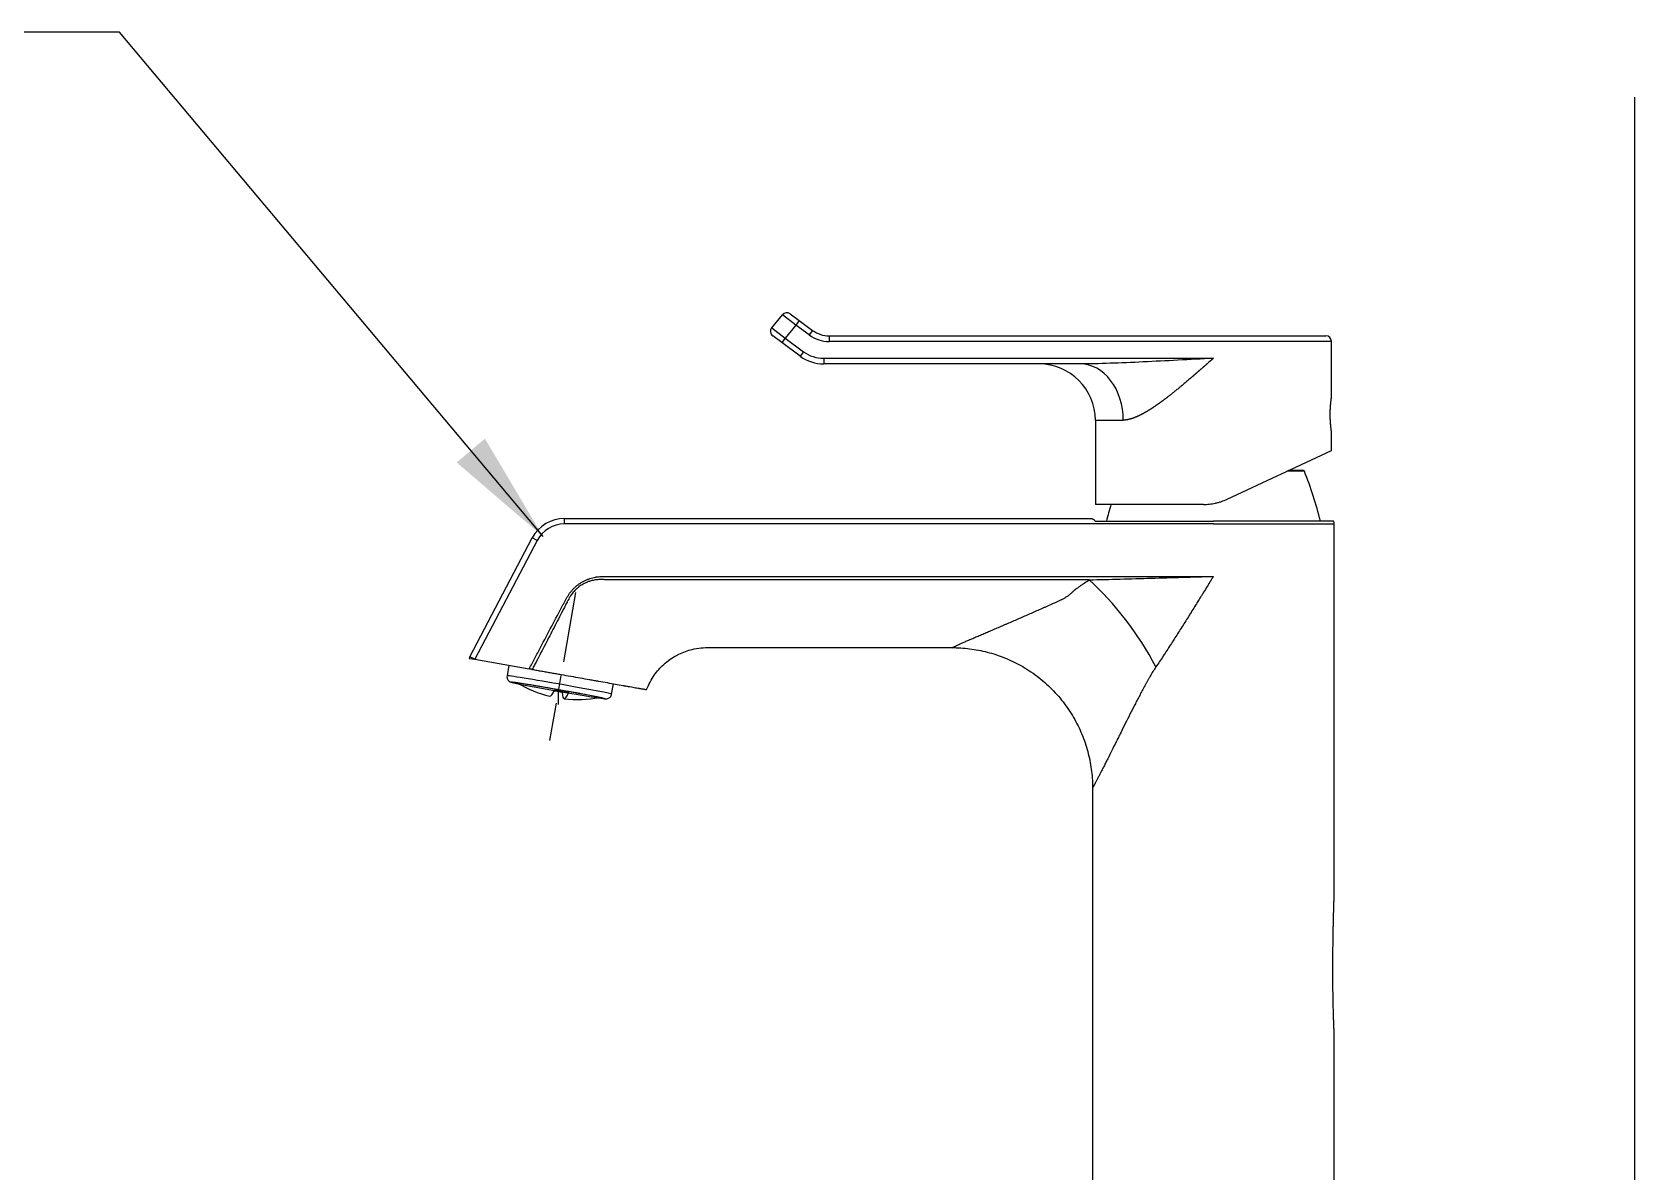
# Model space of a CAD drawing. Extents: x 1408 to 6784, y -530 to 1956.
# Drawn here: x 5035.1 to 5320.3, y 520.2 to 723 of the extents above; entities that cross this region are included whole.
import ezdxf

# ---------------------------------------------------------------- set-up
doc = ezdxf.new("R2010")
doc.units = 0
doc.header["$LTSCALE"] = 10
doc.header["$MEASUREMENT"] = 0
doc.linetypes.add('CENTER', pattern=[2, 1.25, -0.25, 0.25, -0.25])
doc.layers.get('0').update_dxf_attribs({"linetype": 'CONTINUOUS'})
doc.layers.add('1', color=7, linetype='CONTINUOUS')
doc.styles.get("Standard").update_dxf_attribs({"font": 'SYMBOL'})
doc.dimstyles.get("Standard").update_dxf_attribs({"dimtxt": 1, "dimasz": 0.18, "dimexe": 0.18, "dimexo": 0.0625, "dimgap": 0.5, "dimtad": 1, "dimzin": 0, "dimdsep": 46, "dimtxsty": 'Standard', "dimcen": 0.09, "dimadec": 0, "dimazin": 0, "dimtfac": 1, "dimtofl": 0, "dimtmove": 2, "dimatfit": 3, "dimfxl": 0, "dimtolj": 1, "dimtzin": 0, "dimarcsym": 0})

msp = doc.modelspace()

# ---------------------------------------------------------------- linework, layer by layer
at = {"lineweight": -3, "ltscale": 0.5}
msp.add_line((5128.67074, 605.62637), (5128.67074, 603.36993), dxfattribs=at)
at = {"layer": '1', "color": 5}
msp.add_line((5320.25671, -254.00694), (5320.25671, 711.44132), dxfattribs=at)
at = {"layer": '1', "color": 7, "linetype": 'Continuous', "lineweight": -3}
for p, q in [((5166.66995, 670.40491), (5168.60202, 672.70745)), ((5166.66995, 670.40491), (5169.04775, 668.57149)), ((5170.97981, 670.87403), (5168.60202, 672.70745)), ((5170.97981, 670.87403), (5169.04775, 668.57149)), ((5169.96224, 672.869), (5171.57399, 671.67837)), ((5171.57399, 671.67837), (5170.97981, 670.87403)), ((5173.33817, 669.13186), (5170.97981, 670.87403)), ((5171.57399, 671.67837), (5173.93235, 669.9362)), ((5168.45357, 667.76716), (5166.84182, 668.95779)), ((5169.04775, 668.57149), (5168.45357, 667.76716)), ((5171.75608, 665.32753), (5168.45357, 667.76716)), ((5169.04775, 668.57149), (5172.35025, 666.13186)), ((5173.93235, 669.9362), (5173.33817, 669.13186)), ((5176.90324, 668.95787), (5245.25671, 668.95787)), ((5176.90324, 668.95787), (5176.90324, 667.95787)), ((5245.25671, 667.95787), (5176.90324, 667.95787)), ((5245.25671, 668.95787), (5265.25671, 668.95787)), ((5266.25671, 667.95787), (5245.25671, 667.95787)), ((5266.25671, 657.95787), (5266.25671, 667.95787)), ((5172.35025, 666.13186), (5171.75608, 665.32753)), ((5175.91532, 664.95787), (5175.91532, 663.95787)), ((5175.91532, 664.95787), (5245.25671, 664.95787)), ((5221.57127, 663.95787), (5175.91532, 663.95787)), ((5224.25671, 653.95787), (5224.25671, 638.95787)), ((5224.25671, 653.95787), (5229.21173, 653.95787)), ((5266.25671, 648.55033), (5266.25671, 651.9959)), ((5247.69485, 639.89479), (5266.25671, 648.55033)), ((5261.45686, 644.85139), (5258.32354, 644.85139)), ((5261.27087, 644.97787), (5258.59553, 644.97787)), ((5243.46866, 638.95787), (5224.25671, 638.95787)), ((5129.8164, 636.47787), (5223.35351, 636.47787)), ((5129.8164, 635.47787), (5129.8164, 636.47787)), ((5224.19744, 635.97787), (5245.25671, 635.97787)), ((5266.62273, 635.97787), (5245.25671, 635.97787)), ((5245.25671, 635.47787), (5129.8164, 635.47787)), ((5245.25671, 635.47787), (5266.75671, 635.47787)), ((5266.75671, 569.6615), (5266.75671, 635.47787)), ((5112.96363, 611.85762), (5124.06112, 632.99893)), ((5124.94655, 632.53415), (5113.84906, 611.39284)), ((5124.94655, 632.53415), (5124.06112, 632.99893)), ((5112.86425, 611.56649), (5113.84906, 611.39284)), ((5113.84906, 611.39284), (5112.96363, 611.85762)), ((5113.84906, 611.39284), (5123.53122, 609.68561)), ((5119.90151, 610.32563), (5119.5754, 608.46909)), ((5138.1904, 605.19926), (5138.51439, 607.0437)), ((5137.03223, 604.38676), (5137.03249, 604.38745)), ((5137.03249, 604.38745), (5137.0325, 604.38808)), ((5223.75671, 588.49143), (5223.75671, 510.99306)), ((5266.75671, 510.99306), (5266.75671, 544.55426))]:
    msp.add_line(p, q, dxfattribs=at)
at = {"layer": '1', "color": 1, "linetype": 'CENTER', "lineweight": -3}
msp.add_line((5131.77142, 623.27837), (5127.14994, 596.96852), dxfattribs=at)
at = {"layer": '1', "color": 7, "linetype": 'Continuous', "lineweight": -3}
for centre, radius, start, end in [((5169.36806, 672.06467), 1, 53.5459625, 140), ((5167.436, 669.76213), 1, 140, 233.5459625), ((5176.90324, 673.95787), 6, 233.5459625, 270), ((5176.90324, 673.95787), 5, 233.5459625, 270), ((5265.25671, 667.95787), 1, 0, 90), ((5175.91532, 670.95787), 7, 233.5459625, 270), ((5175.91532, 670.95787), 6, 233.5459625, 270), ((5214.25671, 653.95787), 10, 0, 90), ((5261.27087, 644.77787), 0.2, 21.5683823, 90), ((5196.3583, 619.11859), 70, 13.9365252, 21.5683823), ((5294.15512, 619.11859), 70, 163.5356603, 166.0634748), ((5129.8164, 629.97787), 6.5, 90, 152.3041338), ((5265.75671, 635.47787), 1, 0, 30), ((5129.8164, 629.97787), 5.5, 90, 152.3041338), ((5113.84906, 611.39284), 1, 152.3041338, 170), ((5132.08316, 625.05312), 20.8, 239.2862255, 256.3659652), ((5132.08316, 625.05312), 20.8, 263.5591888, 280.7883354)]:
    msp.add_arc(centre, radius, start, end, dxfattribs=at)
for centre, major_axis, ratio, start_param, end_param in [((5221.57127, 653.95787), (0, -10), 0.764046405, 1.570796327, 3.141592654), ((5223.15808, 610.04861), (-14.12663, 20.62616), 0.407045941, 4.440510761, 5.248778486), ((5128.8829, 606.83417), (9.3075, -1.63492), 0.015134436, 1.484849042, 3.141546074), ((5128.70991, 605.84937), (8.32258, -1.46191), 0.015134436, 0.004812574, 6.277484064), ((5128.70991, 605.84937), (8.32258, -1.46191), 0.015134436, 1.484849038, 3.147805684), ((5128.70991, 605.84937), (8.32258, -1.46191), 0.015134436, 3.147812917, 3.348599041), ((5128.70991, 605.84937), (7.87936, -1.38406), 0.015134436, 1.484849074, 3.622899358), ((5128.70991, 605.84937), (8.32258, -1.46191), 0.015134436, 3.348599041, 3.725197323), ((5130.80779, 625.27886), (-3.61817, -20.4416), 0.085831651, 6.277794777, 6.633381408), ((5126.41742, 585.31196), (-3.76905, -21.29401), 0.085831651, 3.449298017, 3.477886178), ((5133.35854, 624.82737), (-3.61817, -20.4416), 0.085831651, 5.963371363, 6.633381408), ((5128.70991, 605.84937), (7.87936, -1.38406), 0.015134436, 0, 1.484849076), ((5128.70991, 605.84937), (8.32258, -1.46191), 0.015134436, 0, 1.484849076), ((5128.8829, 606.83417), (9.3075, -1.63492), 0.015134436, 0.000053672, 1.484849042), ((5128.70991, 605.84937), (8.32258, -1.46191), 0.015134436, 5.699590158, 6.283185307), ((5128.70991, 605.84937), (7.87936, -1.38406), 0.015134436, 5.801888317, 6.283185307)]:
    msp.add_ellipse(centre, major_axis=major_axis, ratio=ratio, start_param=start_param, end_param=end_param, dxfattribs=at)
for points, knots in [([(5245.25671, 664.95787), (5240.99277, 664.72696), (5236.85991, 664.50157), (5230.73643, 664.2139), (5228.763, 664.12925), (5224.97683, 664.0012), (5223.1589, 663.95787), (5221.57127, 663.95787)], [0, 0, 0, 0, 0.5, 0.5, 0.75, 0.75, 1, 1, 1, 1]), ([(5244.11878, 663.95889), (5244.09396, 663.93714), (5244.04458, 663.89385), (5243.97087, 663.82926), (5243.89791, 663.76532), (5243.82568, 663.70204), (5243.75419, 663.63942), (5243.68344, 663.57746), (5243.61343, 663.51615), (5243.54416, 663.45551), (5243.47563, 663.39552), (5243.40783, 663.33618), (5243.34078, 663.27751), (5243.27447, 663.21949), (5243.2089, 663.16213), (5243.14407, 663.10543), (5243.07998, 663.04939), (5243.01663, 662.994), (5242.95402, 662.93927), (5242.89215, 662.8852), (5242.83102, 662.83178), (5242.77063, 662.77903), (5242.71098, 662.72693), (5242.65207, 662.67549), (5242.59389, 662.6247), (5242.53646, 662.57458), (5242.47976, 662.52511), (5242.4238, 662.4763), (5242.36858, 662.42815), (5242.31409, 662.38065), (5242.26034, 662.33381), (5242.20733, 662.28763), (5242.15505, 662.24211), (5242.10351, 662.19725), (5242.0527, 662.15304), (5242.00263, 662.10949), (5241.95329, 662.0666), (5241.90468, 662.02436), (5241.85681, 661.98279), (5241.80967, 661.94187), (5241.76326, 661.90161), (5241.71758, 661.862), (5241.67263, 661.82305), (5241.62841, 661.78477), (5241.58492, 661.74713), (5241.54216, 661.71016), (5241.50012, 661.67385), (5241.45882, 661.63819), (5241.41824, 661.60319), (5241.37839, 661.56884), (5241.33926, 661.53516), (5241.30085, 661.50213), (5241.26318, 661.46976), (5241.22622, 661.43805), (5241.10726, 661.3361), (5240.90728, 661.16526), (5240.62727, 660.92728), (5240.35105, 660.69379), (5240.07867, 660.46479), (5239.81012, 660.24027), (5239.54544, 660.02023), (5239.28463, 659.80467), (5239.02771, 659.5936), (5238.77468, 659.38702), (5238.52555, 659.18491), (5238.28032, 658.98729), (5238.039, 658.79416), (5237.80157, 658.60551), (5237.56805, 658.42134), (5237.33842, 658.24166), (5237.14984, 658.09528), (5237.00117, 657.98068), (5236.89131, 657.89644), (5236.78205, 657.81308), (5236.67339, 657.73062), (5236.56533, 657.64905), (5236.45787, 657.56837), (5236.351, 657.48858), (5236.24474, 657.40969), (5236.13908, 657.33168), (5236.03403, 657.25457), (5235.92958, 657.17834), (5235.82573, 657.10301), (5235.72249, 657.02858), (5235.61985, 656.95503), (5235.51782, 656.88237), (5235.4164, 656.81061), (5235.31558, 656.73973), (5235.21537, 656.66975), (5235.11577, 656.60066), (5235.01677, 656.53246), (5234.91838, 656.46515), (5234.8206, 656.39874), (5234.72342, 656.33321), (5234.62685, 656.26858), (5234.53089, 656.20484), (5234.43554, 656.14199), (5234.34079, 656.08003), (5234.24665, 656.01896), (5234.15312, 655.95878), (5234.06019, 655.8995), (5233.96786, 655.84111), (5233.87614, 655.78361), (5233.78503, 655.72699), (5233.69452, 655.67128), (5233.60461, 655.61645), (5233.5153, 655.56251), (5233.4266, 655.50947), (5233.33849, 655.45731), (5233.25099, 655.40605), (5233.16409, 655.35568), (5233.07778, 655.3062), (5232.99207, 655.25762), (5232.90696, 655.20992), (5232.82244, 655.16312), (5232.73852, 655.1172), (5232.65519, 655.07218), (5232.57246, 655.02805), (5232.49031, 654.98481), (5232.40876, 654.94247), (5232.32779, 654.90101), (5232.24742, 654.86045), (5232.16762, 654.82077), (5232.08842, 654.78199), (5232.00979, 654.7441), (5231.93175, 654.7071), (5231.85429, 654.671), (5231.77741, 654.63578), (5231.7011, 654.60146), (5231.62537, 654.56802), (5231.55022, 654.53548), (5231.47564, 654.50383), (5231.40163, 654.47307), (5231.32819, 654.44321), (5231.25532, 654.41423), (5231.18301, 654.38615), (5231.11127, 654.35895), (5231.04009, 654.33265), (5230.96947, 654.30724), (5230.89941, 654.28273), (5230.82991, 654.2591), (5230.76097, 654.23636), (5230.69257, 654.21452), (5230.62473, 654.19357), (5230.55744, 654.17351), (5230.49069, 654.15434), (5230.42449, 654.13606), (5230.35884, 654.11867), (5230.29372, 654.10218), (5230.22915, 654.08658), (5230.16511, 654.07186), (5230.10161, 654.05804), (5230.03864, 654.04511), (5229.9762, 654.03308), (5229.91429, 654.02193), (5229.8529, 654.01168), (5229.79204, 654.00231), (5229.7317, 653.99384), (5229.67188, 653.98626), (5229.61258, 653.97957), (5229.5538, 653.97378), (5229.49552, 653.96887), (5229.43776, 653.96486), (5229.3805, 653.96173), (5229.32376, 653.95952), (5229.2675, 653.95813), (5229.2303, 653.95795), (5229.21173, 653.95787)], [0, 0, 0, 0, 0.004903751, 0.009759113, 0.014566085, 0.019324667, 0.02403486, 0.028696664, 0.033310079, 0.037875105, 0.042391742, 0.046859992, 0.051279853, 0.055651326, 0.059974412, 0.06424911, 0.068475421, 0.072653345, 0.076782883, 0.080864034, 0.084896799, 0.088881178, 0.092817172, 0.096704781, 0.100544004, 0.104334844, 0.108077299, 0.111771371, 0.115417059, 0.119014364, 0.122563287, 0.126063828, 0.129515987, 0.132919765, 0.136275162, 0.139582179, 0.142840817, 0.146051076, 0.149212956, 0.152326458, 0.155391583, 0.158408332, 0.161376705, 0.164296703, 0.167168326, 0.169991577, 0.172766454, 0.17549296, 0.178171096, 0.180800862, 0.183382259, 0.185915289, 0.188399952, 0.190836251, 0.193224186, 0.211919488, 0.230357776, 0.248539355, 0.266464545, 0.284133681, 0.30154711, 0.318705198, 0.335608325, 0.352256888, 0.368651305, 0.384792012, 0.400679467, 0.416314148, 0.431696559, 0.446827229, 0.461706712, 0.468987833, 0.476229112, 0.483430641, 0.490592515, 0.49771483, 0.504797684, 0.511841175, 0.518845405, 0.525810477, 0.532736494, 0.539623564, 0.546471793, 0.553281293, 0.560052174, 0.56678455, 0.573478537, 0.580134253, 0.586751817, 0.59333135, 0.599872978, 0.606376825, 0.61284302, 0.619271694, 0.625662979, 0.632017011, 0.638333926, 0.644613865, 0.650856971, 0.657063388, 0.663233264, 0.669366749, 0.675463996, 0.68152516, 0.687550401, 0.693539879, 0.699493758, 0.705412207, 0.711295394, 0.717143493, 0.722956681, 0.728735137, 0.734479043, 0.740188587, 0.745863958, 0.751505348, 0.757112954, 0.762686977, 0.768227619, 0.773735089, 0.779209598, 0.784651359, 0.790060594, 0.795437523, 0.800782375, 0.806095381, 0.811376775, 0.816626797, 0.821845691, 0.827033705, 0.832191091, 0.837318108, 0.842415016, 0.847482082, 0.852519578, 0.857527778, 0.862506965, 0.867457424, 0.872379445, 0.877273325, 0.882139364, 0.886977869, 0.891789151, 0.896573527, 0.901331319, 0.906062855, 0.910768467, 0.915448494, 0.920103281, 0.924733177, 0.929338537, 0.933919724, 0.938477103, 0.943011047, 0.947521936, 0.952010152, 0.956476087, 0.960920137, 0.965342703, 0.969744194, 0.974125022, 0.978485609, 0.982826378, 0.987147762, 0.991450197, 0.995734127, 1, 1, 1, 1]), ([(5266.25671, 651.95787), (5266.2567, 651.9579), (5266.25534, 651.96743), (5266.2513, 651.99594), (5266.24725, 652.02476), (5266.24574, 652.03563), (5266.24241, 652.05962), (5266.2406, 652.07275), (5266.23475, 652.11549), (5266.22584, 652.18141), (5266.215, 652.26493), (5266.20624, 652.33428), (5266.20321, 652.35851), (5266.19854, 652.39657), (5266.19695, 652.40956), (5266.19375, 652.43599), (5266.18567, 652.50322), (5266.1705, 652.63451), (5266.14952, 652.83097), (5266.13543, 652.97628), (5266.12671, 653.07173), (5266.12498, 653.09105), (5266.12153, 653.12993), (5266.11641, 653.18871), (5266.11142, 653.24884), (5266.10166, 653.37086), (5266.08921, 653.5383), (5266.07824, 653.71513), (5266.0707, 653.85136), (5266.0683, 653.89738), (5266.06376, 653.99064), (5266.06163, 654.03755), (5266.0557, 654.17883), (5266.049, 654.36892), (5266.04485, 654.56238), (5266.04275, 654.70875), (5266.04196, 654.78226), (5266.04155, 654.85625), (5266.04137, 654.90568), (5266.04132, 654.93048), (5266.04131, 655.05443), (5266.042, 655.15277), (5266.04475, 655.34788), (5266.04884, 655.5414), (5266.05551, 655.73179), (5266.06043, 655.84977), (5266.06146, 655.87332), (5266.06358, 655.92031), (5266.06468, 655.94378), (5266.06806, 656.01363), (5266.07045, 656.05961), (5266.07795, 656.19578), (5266.08888, 656.37268), (5266.10132, 656.54044), (5266.11109, 656.66279), (5266.11442, 656.703), (5266.1212, 656.78225), (5266.12465, 656.82137), (5266.13508, 656.93577), (5266.14914, 657.08106), (5266.17013, 657.27787), (5266.18365, 657.39501), (5266.19182, 657.46369), (5266.19345, 657.47722), (5266.19665, 657.50373), (5266.2014, 657.54265), (5266.20593, 657.57903), (5266.2147, 657.64848), (5266.22557, 657.73223), (5266.23452, 657.79851), (5266.2404, 657.84154), (5266.24222, 657.85477), (5266.24474, 657.87291), (5266.24554, 657.87867), (5266.24706, 657.88959), (5266.25066, 657.91534), (5266.2553, 657.94804), (5266.25671, 657.95788), (5266.25671, 657.95787)], [0, 0, 0, 0, 0.031031061, 0.062288124, 0.062288124, 0.077916655, 0.077916655, 0.093545186, 0.093545186, 0.124802249, 0.156059311, 0.156059311, 0.171687843, 0.171687843, 0.179502108, 0.179502108, 0.187316374, 0.218573436, 0.249830499, 0.281087561, 0.281087561, 0.288901827, 0.288901827, 0.296716093, 0.312344624, 0.312344624, 0.343601687, 0.374858749, 0.374858749, 0.39048728, 0.39048728, 0.406115812, 0.406115812, 0.437372874, 0.468629937, 0.468629937, 0.484258468, 0.492072734, 0.492072734, 0.499886999, 0.499886999, 0.531144062, 0.531144062, 0.562401124, 0.593658187, 0.593658187, 0.601472453, 0.601472453, 0.609286718, 0.609286718, 0.624915249, 0.624915249, 0.656172312, 0.687429375, 0.687429375, 0.703057906, 0.703057906, 0.718686437, 0.718686437, 0.7499435, 0.781200562, 0.812457625, 0.812457625, 0.82027189, 0.82027189, 0.828086156, 0.843714687, 0.843714687, 0.87497175, 0.906228812, 0.906228812, 0.921857344, 0.921857344, 0.929671609, 0.929671609, 0.937485875, 0.968742937, 1, 1, 1, 1]), ([(5243.46866, 638.95787), (5243.83428, 638.95787), (5244.19691, 638.97786), (5244.91634, 639.0566), (5245.27315, 639.11535), (5245.80398, 639.23269), (5245.98019, 639.27668), (5246.24338, 639.3501), (5246.33093, 639.37581), (5246.50564, 639.42974), (5246.59283, 639.45797), (5247.02577, 639.60475), (5247.36421, 639.74061), (5247.69485, 639.89479)], [0, 0, 0, 0, 0.25, 0.25, 0.5, 0.5, 0.625, 0.625, 0.6875, 0.6875, 0.75, 0.75, 1, 1, 1, 1]), ([(5223.35351, 636.47787), (5223.37275, 636.47787), (5223.39209, 636.47723), (5223.43077, 636.47469), (5223.45005, 636.47279), (5223.50771, 636.46524), (5223.54592, 636.45775), (5223.62186, 636.43783), (5223.65959, 636.42542), (5223.73453, 636.39544), (5223.77174, 636.37787), (5223.8271, 636.34726), (5223.84536, 636.3364), (5223.88139, 636.31341), (5223.89916, 636.30127), (5223.95175, 636.26282), (5223.98582, 636.23451), (5224.03522, 636.18751), (5224.0514, 636.17109), (5224.08313, 636.13658), (5224.09867, 636.11848), (5224.14368, 636.06217), (5224.17174, 636.02174), (5224.19744, 635.97787)], [0, 0, 0, 0, 0.0625, 0.0625, 0.125, 0.125, 0.25, 0.25, 0.375, 0.375, 0.5, 0.5, 0.5625, 0.5625, 0.625, 0.625, 0.75, 0.75, 0.8125, 0.8125, 0.875, 0.875, 1, 1, 1, 1]), ([(5123.53122, 609.68561), (5123.6972, 610.00206), (5123.86315, 610.31852), (5124.19526, 610.95132), (5124.69372, 611.90039), (5125.19297, 612.84904), (5126.19227, 614.7459), (5126.85958, 616.0099), (5128.19458, 618.53768), (5128.86218, 619.80152), (5129.61614, 621.2218), (5129.74182, 621.45851), (5129.86709, 621.69543), (5129.95047, 621.85345), (5129.99203, 621.93252), (5130.11708, 622.16956), (5130.20119, 622.32722), (5130.33303, 622.5593), (5130.37792, 622.63594), (5130.47035, 622.78722), (5130.51793, 622.86182), (5130.66491, 623.08241), (5130.87198, 623.36813), (5131.21478, 623.77228), (5131.46457, 624.0256), (5131.62742, 624.17883), (5131.66033, 624.20921), (5131.72682, 624.26948), (5131.76034, 624.29929), (5131.86148, 624.38758), (5131.92979, 624.445), (5132.13732, 624.61306), (5132.27913, 624.71949), (5132.56944, 624.92143), (5132.86646, 625.11246), (5133.17678, 625.28185), (5133.4938, 625.44034), (5133.65566, 625.51412), (5133.86231, 625.59934), (5133.90385, 625.61603), (5133.98738, 625.6487), (5134.0293, 625.66465), (5134.15491, 625.71116), (5134.23868, 625.74043), (5134.49013, 625.82325), (5134.65791, 625.87179), (5134.99375, 625.95612), (5135.16182, 625.99191), (5135.41412, 626.03628), (5135.49825, 626.04952), (5135.6666, 626.07291), (5135.7508, 626.08304), (5136.17198, 626.1268), (5136.50941, 626.13983), (5137.0159, 626.14438), (5137.18479, 626.14344), (5137.43813, 626.14098), (5137.52259, 626.14), (5137.69149, 626.13816), (5137.77594, 626.13735), (5138.19816, 626.13436), (5138.53588, 626.13482), (5139.2113, 626.13621), (5139.549, 626.13732), (5141.23754, 626.1411), (5142.58848, 626.1398), (5145.2903, 626.13889), (5146.6412, 626.13912), (5158.79927, 626.14102), (5169.60645, 626.1427), (5202.02799, 626.14782), (5223.64235, 626.15133), (5245.25671, 626.15492)], [0, 0, 0, 0, 0.0078125, 0.0078125, 0.015625, 0.03125, 0.03125, 0.0625, 0.0625, 0.09375, 0.09375, 0.09765625, 0.099609375, 0.099609375, 0.1015625, 0.1015625, 0.10546875, 0.10546875, 0.107421875, 0.107421875, 0.109375, 0.109375, 0.11328125, 0.1171875, 0.12109375, 0.12109375, 0.122070313, 0.122070313, 0.123046875, 0.123046875, 0.125, 0.125, 0.12890625, 0.12890625, 0.1328125, 0.13671875, 0.13671875, 0.140625, 0.140625, 0.141601563, 0.141601563, 0.142578125, 0.142578125, 0.14453125, 0.14453125, 0.1484375, 0.1484375, 0.15234375, 0.15234375, 0.154296875, 0.154296875, 0.15625, 0.15625, 0.1640625, 0.1640625, 0.16796875, 0.16796875, 0.169921875, 0.169921875, 0.171875, 0.171875, 0.1796875, 0.1796875, 0.1875, 0.1875, 0.21875, 0.21875, 0.25, 0.25, 0.5, 0.5, 1, 1, 1, 1]), ([(5223.15555, 625.53194), (5205.13299, 625.53711), (5187.11042, 625.54233), (5164.58221, 625.54888), (5157.82375, 625.55085), (5151.06529, 625.55284), (5147.68606, 625.55385), (5146.55965, 625.55411), (5144.87003, 625.5548), (5144.30683, 625.55508), (5143.18041, 625.5559), (5142.05401, 625.55718), (5140.78679, 625.55792), (5140.08279, 625.55748), (5139.80118, 625.55723), (5139.66038, 625.55706), (5139.37878, 625.55648), (5139.23798, 625.5561), (5138.95638, 625.55526), (5138.81557, 625.55485), (5138.39317, 625.5534), (5138.11156, 625.55191), (5137.79476, 625.55136), (5137.75956, 625.55129), (5137.68916, 625.55128), (5137.58356, 625.55165), (5137.47796, 625.55304), (5137.26676, 625.55675), (5137.12596, 625.56045), (5136.84436, 625.56781), (5136.70357, 625.57151), (5136.49237, 625.57473), (5136.42197, 625.57542), (5136.28118, 625.57574), (5136.21075, 625.57536), (5135.99967, 625.57215), (5135.85943, 625.56724), (5135.65007, 625.55382), (5135.58049, 625.54817), (5135.44175, 625.53418), (5135.37259, 625.52592), (5135.16573, 625.49738), (5135.02865, 625.47338), (5134.75607, 625.41575), (5134.62058, 625.38212), (5134.41853, 625.32457), (5134.3178, 625.29401), (5134.21751, 625.26078), (5134.15075, 625.23803), (5134.11739, 625.22635), (5133.95148, 625.16668), (5133.8212, 625.11479), (5133.43732, 624.9473), (5133.19069, 624.8199), (5132.7152, 624.53495), (5132.48636, 624.37738), (5132.21176, 624.16102), (5132.13024, 624.09464), (5132.05004, 624.02604), (5131.99687, 623.97979), (5131.97041, 623.9564), (5131.83924, 623.83851), (5131.73805, 623.74139), (5131.44544, 623.44175), (5131.26493, 623.23101), (5131.01634, 622.89818), (5130.9372, 622.78444), (5130.82424, 622.60948), (5130.78757, 622.55042), (5130.71613, 622.43087), (5130.68133, 622.3704), (5130.57896, 622.18746), (5130.51345, 622.06345), (5130.41662, 621.87633), (5130.38461, 621.81382), (5130.32067, 621.68876), (5130.28871, 621.62623), (5130.12858, 621.31372), (5129.9998, 621.06406), (5129.74228, 620.56473), (5129.6136, 620.31502), (5129.2277, 619.56582), (5128.71355, 618.5667), (5128.19906, 617.56775), (5127.68386, 616.56916), (5127.42591, 616.07005), (5126.65089, 614.57331), (5126.13261, 613.5763), (5125.3525, 612.08217), (5125.09203, 611.58436), (5124.70067, 610.83798), (5124.57011, 610.58924), (5124.30877, 610.09188), (5124.17799, 609.84326), (5124.04724, 609.59462)], [0, 0, 0, 0, 0.5, 0.5, 0.625, 0.6875, 0.6875, 0.71875, 0.71875, 0.734375, 0.734375, 0.75, 0.765625, 0.76953125, 0.76953125, 0.7734375, 0.7734375, 0.77734375, 0.77734375, 0.78125, 0.78125, 0.7890625, 0.7890625, 0.790039063, 0.790039063, 0.791015625, 0.79296875, 0.79296875, 0.796875, 0.796875, 0.80078125, 0.80078125, 0.802734375, 0.802734375, 0.8046875, 0.8046875, 0.80859375, 0.80859375, 0.810546875, 0.810546875, 0.8125, 0.8125, 0.81640625, 0.81640625, 0.8203125, 0.8203125, 0.822265625, 0.823242188, 0.823242188, 0.82421875, 0.82421875, 0.828125, 0.828125, 0.8359375, 0.8359375, 0.84375, 0.84375, 0.845703125, 0.846679688, 0.846679688, 0.84765625, 0.84765625, 0.8515625, 0.8515625, 0.859375, 0.859375, 0.86328125, 0.86328125, 0.865234375, 0.865234375, 0.8671875, 0.8671875, 0.87109375, 0.87109375, 0.873046875, 0.873046875, 0.875, 0.875, 0.8828125, 0.8828125, 0.890625, 0.890625, 0.90625, 0.921875, 0.921875, 0.9375, 0.9375, 0.96875, 0.96875, 0.984375, 0.984375, 0.9921875, 0.9921875, 1, 1, 1, 1]), ([(5198.75709, 613.47775), (5198.75709, 613.47775), (5198.75711, 613.47776), (5198.75811, 613.47824), (5198.77487, 613.48632), (5198.82391, 613.50983), (5198.84425, 613.51956), (5198.87476, 613.53413), (5198.88111, 613.53716), (5198.89431, 613.54345), (5198.91483, 613.55324), (5198.93755, 613.56404), (5199.0181, 613.6023), (5199.09802, 613.64008), (5199.28883, 613.72938), (5199.39954, 613.78091), (5199.65155, 613.89724), (5199.79286, 613.96202), (5199.98904, 614.05103), (5200.02926, 614.06924), (5200.11165, 614.10644), (5200.15388, 614.12547), (5200.28299, 614.18347), (5200.37243, 614.22346), (5200.55787, 614.30591), (5200.65395, 614.34837), (5200.85201, 614.4357), (5200.95403, 614.48057), (5201.26869, 614.61859), (5201.48993, 614.71515), (5201.77968, 614.84097), (5201.83834, 614.86641), (5201.9567, 614.91768), (5202.1357, 614.99513), (5202.44111, 615.12682), (5202.69248, 615.23473), (5202.94715, 615.34383), (5203.07616, 615.39897), (5203.46753, 615.56615), (5203.73427, 615.67995), (5204.27784, 615.91177), (5204.55468, 616.02979), (5205.11717, 616.26964), (5205.40284, 616.39148), (5205.98198, 616.63865), (5206.27551, 616.76397), (5206.86932, 617.01795), (5207.16952, 617.14667), (5207.62421, 617.3422), (5207.7765, 617.40778), (5208.00599, 617.50674), (5208.08268, 617.53983), (5208.23625, 617.60616), (5208.31315, 617.63939), (5209.00615, 617.93909), (5209.6288, 618.20993), (5210.5709, 618.62189), (5210.88629, 618.76016), (5211.52014, 619.03798), (5211.83853, 619.17758), (5212.79793, 619.59819), (5213.44314, 619.88101), (5214.41895, 620.30774), (5214.74556, 620.4504), (5215.15549, 620.62913), (5215.23756, 620.66489), (5215.40186, 620.73646), (5215.48414, 620.77222), (5215.73088, 620.87989), (5215.8952, 620.95224), (5216.71592, 621.31689), (5217.36956, 621.61785), (5218.06028, 621.94735), (5218.10094, 621.96672), (5218.18196, 622.00582), (5218.30305, 622.06501), (5218.42275, 622.12586), (5218.66004, 622.25004), (5218.81545, 622.33612), (5219.11876, 622.51681), (5219.26671, 622.61139), (5219.48063, 622.7621), (5219.5506, 622.81383), (5219.68719, 622.92091), (5219.75382, 622.97625), (5219.85058, 623.06272), (5219.88229, 623.09211), (5219.92894, 623.13719), (5219.94433, 623.15239), (5219.97478, 623.18312), (5219.98977, 623.19875), (5220.06544, 623.27607), (5220.12745, 623.33627), (5220.31739, 623.51255), (5220.4492, 623.62435), (5220.61912, 623.75851), (5220.65339, 623.78504), (5220.72232, 623.83766), (5220.82595, 623.91635), (5221.06921, 624.09839), (5221.28015, 624.25183), (5221.4926, 624.40368), (5221.56368, 624.45402), (5221.70613, 624.55439), (5221.92033, 624.7044), (5222.42368, 625.05069), (5222.8612, 625.34114), (5223.15555, 625.53194)], [0, 0, 0, 0, 0.001030171, 0.001030171, 0.032247979, 0.032247979, 0.047856882, 0.047856882, 0.051759108, 0.051759108, 0.055661334, 0.063465786, 0.063465786, 0.094683593, 0.094683593, 0.1259014, 0.1259014, 0.157119207, 0.157119207, 0.164923659, 0.164923659, 0.172728111, 0.172728111, 0.188337014, 0.188337014, 0.203945918, 0.203945918, 0.219554821, 0.219554821, 0.250772629, 0.250772629, 0.25857708, 0.25857708, 0.266381532, 0.281990436, 0.297599339, 0.297599339, 0.313208243, 0.313208243, 0.34442605, 0.34442605, 0.375643857, 0.375643857, 0.406861664, 0.406861664, 0.438079471, 0.438079471, 0.469297279, 0.469297279, 0.484906182, 0.484906182, 0.492710634, 0.492710634, 0.500515086, 0.500515086, 0.5629507, 0.5629507, 0.594168507, 0.594168507, 0.625386314, 0.625386314, 0.687821929, 0.687821929, 0.719039736, 0.719039736, 0.726844188, 0.726844188, 0.734648639, 0.734648639, 0.750257543, 0.750257543, 0.812693157, 0.812693157, 0.816595383, 0.816595383, 0.820497609, 0.828302061, 0.828302061, 0.843910964, 0.843910964, 0.859519868, 0.859519868, 0.86732432, 0.86732432, 0.875128771, 0.875128771, 0.879030997, 0.879030997, 0.88098211, 0.88098211, 0.882933223, 0.882933223, 0.890737675, 0.890737675, 0.906346579, 0.906346579, 0.910248804, 0.910248804, 0.91415103, 0.921955482, 0.937564386, 0.937564386, 0.945368838, 0.945368838, 0.953173289, 0.968782193, 1, 1, 1, 1]), ([(5223.15555, 625.53194), (5224.99717, 625.58074), (5226.83882, 625.63092), (5230.52219, 625.73294), (5232.36392, 625.78479), (5236.04745, 625.88946), (5237.88926, 625.94228), (5241.57297, 626.04837), (5243.41489, 626.10165), (5245.25671, 626.15492)], [0, 0, 0, 0, 0.25, 0.25, 0.5, 0.5, 0.75, 0.75, 1, 1, 1, 1]), ([(5245.25671, 626.15492), (5245.23034, 626.11226), (5245.20376, 626.06927), (5245.15071, 625.98346), (5245.07114, 625.85475), (5244.88549, 625.55445), (5244.51423, 624.95398), (5243.9839, 624.09655), (5243.45341, 623.23978), (5243.13496, 622.72606), (5242.92261, 622.38367), (5242.8164, 622.21249), (5242.28549, 621.35731), (5241.86126, 620.67541), (5241.01314, 619.31667), (5240.58925, 618.63982), (5239.74111, 617.29185), (5239.31686, 616.62072), (5238.46723, 615.28507), (5238.04184, 614.62054), (5237.18896, 613.2992), (5236.76147, 612.64238), (5235.90318, 611.33802), (5235.47237, 610.69046), (5235.03906, 610.04861)], [0, 0, 0, 0, 0.0078125, 0.0078125, 0.015625, 0.03125, 0.0625, 0.125, 0.1875, 0.21875, 0.21875, 0.25, 0.25, 0.375, 0.375, 0.5, 0.5, 0.625, 0.625, 0.75, 0.75, 0.875, 0.875, 1, 1, 1, 1]), ([(5144.41846, 605.99706), (5144.54752, 606.34227), (5144.88425, 607.12728), (5145.52908, 608.26292), (5146.32848, 609.34035), (5147.23355, 610.31239), (5148.20981, 611.1462), (5149.20978, 611.81858), (5150.22576, 612.36993), (5151.29715, 612.82206), (5152.61955, 613.21478), (5154.06356, 613.46495), (5155.60359, 613.48224), (5157.15791, 613.47557), (5158.9075, 613.47995), (5161.01409, 613.47715), (5163.54097, 613.47732), (5166.54192, 613.47772), (5170.02984, 613.47833), (5174.01774, 613.47854), (5178.46447, 613.47852), (5183.37003, 613.47832), (5188.73441, 613.47807), (5193.92775, 613.47784), (5197.33296, 613.47778), (5198.79711, 613.47776)], [0, 0, 0, 0, 0.019137825, 0.044568383, 0.067827286, 0.088924061, 0.113673745, 0.1345704, 0.151618678, 0.173863882, 0.195041681, 0.223428421, 0.249900379, 0.275183562, 0.304481395, 0.341086646, 0.384993716, 0.436193701, 0.497511438, 0.566801216, 0.644063185, 0.729297287, 0.822503343, 0.923681388, 1, 1, 1, 1]), ([(5198.79728, 613.46535), (5199.03043, 613.47035), (5199.7936, 613.47305), (5201.08754, 613.3832), (5202.6719, 613.18725), (5204.24465, 612.88533), (5205.79821, 612.48358), (5207.3254, 611.98178), (5208.81926, 611.38212), (5210.27309, 610.68675), (5211.73054, 609.87036), (5213.17411, 608.92754), (5214.58398, 607.85642), (5215.90186, 606.70019), (5217.12331, 605.46778), (5218.24574, 604.16699), (5219.26693, 602.80559), (5220.18511, 601.39141), (5220.99894, 599.93224), (5221.70755, 598.43588), (5222.31055, 596.9101), (5222.8082, 595.3626), (5223.20069, 593.801), (5223.49086, 592.23281), (5223.67436, 590.66551), (5223.75544, 589.41753), (5223.75007, 588.69457), (5223.74533, 588.49174)], [0, 0, 0, 0, 0.017829358, 0.058401657, 0.099113043, 0.139932924, 0.180838805, 0.221813759, 0.262844786, 0.303921694, 0.345036341, 0.390577096, 0.435732296, 0.480400374, 0.524611321, 0.568390585, 0.611757362, 0.654725627, 0.697304889, 0.739500704, 0.781314997, 0.822746233, 0.863789457, 0.904436222, 0.944674377, 0.984487744, 1, 1, 1, 1]), ([(5119.578, 608.47168), (5119.57649, 608.46735), (5119.53884, 608.35647), (5119.56264, 608.13613), (5119.6443, 607.86491), (5119.77624, 607.66142), (5119.92118, 607.51791), (5120.05344, 607.42817), (5120.15603, 607.37598), (5120.24096, 607.34142), (5120.32817, 607.31257), (5120.40073, 607.29145), (5120.47186, 607.27417), (5120.49819, 607.26814)], [0, 0, 0, 0, 0.004997474, 0.128044575, 0.229014509, 0.316387792, 0.393337321, 0.461745591, 0.521935361, 0.595444399, 0.708404816, 0.894968986, 1, 1, 1, 1]), ([(5124.04724, 609.59462), (5124.00766, 609.6016), (5123.9671, 609.60875), (5123.88413, 609.62338), (5123.84173, 609.63086), (5123.77674, 609.64232), (5123.75485, 609.64618), (5123.71059, 609.65398), (5123.68827, 609.65792), (5123.62127, 609.66973), (5123.57637, 609.67765), (5123.53122, 609.68561)], [0, 0, 0, 0, 0.25, 0.25, 0.5, 0.5, 0.625, 0.625, 0.75, 0.75, 1, 1, 1, 1]), ([(5124.04724, 609.59462), (5124.33032, 609.54471), (5124.61328, 609.49481), (5125.17939, 609.39499), (5125.46251, 609.34507), (5125.88768, 609.2701), (5126.02951, 609.24509), (5126.31366, 609.19499), (5126.456, 609.16989), (5126.88403, 609.09442), (5127.17065, 609.04388), (5127.74562, 608.9425), (5128.03392, 608.89166), (5128.61068, 608.78996), (5128.89913, 608.7391), (5129.76266, 608.58684), (5130.33614, 608.48572), (5131.47384, 608.28511), (5132.03815, 608.18561), (5133.15484, 607.98871), (5133.70722, 607.89131), (5134.38837, 607.7712), (5134.52413, 607.74726), (5134.79467, 607.69956), (5134.9295, 607.67579), (5135.33182, 607.60485), (5135.59725, 607.55804), (5136.38449, 607.41923), (5136.89726, 607.32882), (5137.89494, 607.1529), (5138.37983, 607.0674), (5139.31627, 606.90228), (5139.76783, 606.82266), (5140.25349, 606.73702), (5140.30717, 606.72756), (5140.41374, 606.70877), (5140.57235, 606.6808), (5140.7272, 606.6535), (5141.03175, 606.5998), (5141.22791, 606.56521), (5141.79463, 606.46528), (5142.14348, 606.40377), (5142.61754, 606.32018), (5142.76739, 606.29376), (5142.97943, 606.25637), (5143.08226, 606.23824), (5143.18018, 606.22097), (5143.24435, 606.20965), (5143.27591, 606.20409), (5143.43058, 606.17682), (5143.5439, 606.15684), (5143.74967, 606.12055), (5143.84211, 606.10425), (5144.00579, 606.07539), (5144.14834, 606.05026), (5144.30072, 606.02339), (5144.36197, 606.01259), (5144.39278, 606.00716), (5144.4044, 606.00511), (5144.4103, 606.00407), (5144.41296, 606.0036), (5144.41365, 606.00348), (5144.41371, 606.00347), (5144.41371, 606.00347), (5144.41371, 606.00347)], [0, 0, 0, 0, 0.03124313, 0.03124313, 0.06248626, 0.06248626, 0.078107826, 0.078107826, 0.093729391, 0.093729391, 0.124972521, 0.124972521, 0.156215651, 0.156215651, 0.187458781, 0.187458781, 0.249945042, 0.249945042, 0.312431302, 0.312431302, 0.374917563, 0.374917563, 0.390539128, 0.390539128, 0.406160693, 0.406160693, 0.437403823, 0.437403823, 0.499890083, 0.499890083, 0.562376344, 0.562376344, 0.624862604, 0.624862604, 0.632673387, 0.632673387, 0.640484169, 0.656105734, 0.656105734, 0.687348865, 0.687348865, 0.749835125, 0.749835125, 0.781078255, 0.781078255, 0.79669982, 0.804510603, 0.804510603, 0.812321386, 0.812321386, 0.843564516, 0.843564516, 0.874807646, 0.874807646, 0.906050776, 0.937293906, 0.968537037, 0.968537037, 0.984158602, 0.991969384, 0.991969384, 0.999780167, 0.999780167, 1, 1, 1, 1]), ([(5235.03906, 610.04861), (5234.85552, 609.77674), (5234.67672, 609.50275), (5234.32755, 608.95103), (5234.15717, 608.67333), (5233.90744, 608.25416), (5233.82515, 608.11402), (5233.70333, 607.90301), (5233.66299, 607.83254), (5233.58293, 607.69127), (5233.54322, 607.62045), (5233.42486, 607.40761), (5233.34692, 607.26525), (5233.19224, 606.98019), (5233.11552, 606.83748), (5232.88668, 606.40921), (5232.73583, 606.12357), (5232.43626, 605.55316), (5232.139, 604.98345), (5231.84572, 604.41581), (5231.55417, 603.84949), (5231.40925, 603.56702), (5230.97688, 602.72189), (5230.69186, 602.16153), (5230.12807, 601.04809), (5229.84929, 600.49502), (5229.29795, 599.39764), (5229.02539, 598.85331), (5228.62128, 598.04482), (5228.48736, 597.77667), (5228.28769, 597.37667), (5228.22134, 597.24371), (5228.12212, 597.04487), (5228.08909, 596.97867), (5228.02322, 596.84665), (5227.99037, 596.78082), (5227.69551, 596.18983), (5227.43891, 595.67554), (5226.9379, 594.6731), (5226.69348, 594.18493), (5226.33749, 593.47627), (5226.2206, 593.244), (5225.99075, 592.78821), (5225.87778, 592.56469), (5225.6562, 592.12745), (5225.5476, 591.91373), (5225.38842, 591.60141), (5225.33598, 591.49869), (5225.25832, 591.34681), (5225.23258, 591.29651), (5225.18155, 591.19687), (5225.05515, 590.9503), (5224.93481, 590.7166), (5224.75076, 590.36052), (5224.66298, 590.19142), (5224.49684, 589.87268), (5224.41847, 589.72304), (5224.30886, 589.51451), (5224.27365, 589.44766), (5224.22294, 589.35158), (5224.20639, 589.32025), (5224.17402, 589.25902), (5224.15818, 589.2291), (5224.08117, 589.08373), (5224.02631, 588.98062), (5223.93093, 588.80187), (5223.89039, 588.72622), (5223.84106, 588.63435), (5223.82653, 588.60732), (5223.80143, 588.56068), (5223.79095, 588.54124), (5223.76571, 588.49443), (5223.7569, 588.4781), (5223.75671, 588.47775), (5223.75671, 588.47775)], [0, 0, 0, 0, 0.031222425, 0.031222425, 0.062444851, 0.062444851, 0.078056064, 0.078056064, 0.08586167, 0.08586167, 0.093667276, 0.093667276, 0.109278489, 0.109278489, 0.124889702, 0.124889702, 0.156112127, 0.156112127, 0.187334553, 0.218556978, 0.218556978, 0.249779403, 0.249779403, 0.312224254, 0.312224254, 0.374669105, 0.374669105, 0.437113956, 0.437113956, 0.468336381, 0.468336381, 0.483947594, 0.483947594, 0.4917532, 0.4917532, 0.499558807, 0.499558807, 0.562003658, 0.562003658, 0.624448508, 0.624448508, 0.655670934, 0.655670934, 0.686893359, 0.686893359, 0.718115785, 0.718115785, 0.733726997, 0.733726997, 0.741532604, 0.741532604, 0.74933821, 0.780560636, 0.780560636, 0.811783061, 0.811783061, 0.843005486, 0.843005486, 0.858616699, 0.858616699, 0.866422305, 0.866422305, 0.874227912, 0.874227912, 0.905450337, 0.905450337, 0.936672763, 0.936672763, 0.952283975, 0.952283975, 0.967895188, 0.967895188, 0.999117614, 1, 1, 1, 1]), ([(5129.37222, 605.51993), (5128.94099, 605.58135), (5128.45476, 605.65895), (5127.97243, 605.74547), (5127.91487, 605.75594)], [0, 0, 0, 0, 0.880548035, 1, 1, 1, 1]), ([(5137.11941, 604.36851), (5137.13297, 604.3672), (5137.17811, 604.36649), (5137.2638, 604.36736), (5137.42645, 604.38979), (5137.62663, 604.45426), (5137.84421, 604.58559), (5138.03975, 604.79762), (5138.15933, 605.01819), (5138.17679, 605.16275), (5138.17857, 605.20374)], [0, 0, 0, 0, 0.104993932, 0.260608664, 0.368592982, 0.485085965, 0.620418553, 0.771301395, 0.93689106, 1, 1, 1, 1]), ([(5266.75671, 544.54743), (5266.75671, 544.54743), (5266.7567, 544.54754), (5266.75667, 544.54823), (5266.75663, 544.54919), (5266.7563, 544.55642), (5266.75568, 544.56986), (5266.75453, 544.59517), (5266.75428, 544.60066), (5266.75374, 544.61247), (5266.75345, 544.61881), (5266.75254, 544.6389), (5266.75187, 544.65369), (5266.74969, 544.70178), (5266.74803, 544.73873), (5266.74529, 544.80001), (5266.74434, 544.82143), (5266.74285, 544.85489), (5266.74235, 544.86628), (5266.74133, 544.88937), (5266.74081, 544.90107), (5266.7382, 544.96036), (5266.73602, 545.0102), (5266.73154, 545.11367), (5266.72923, 545.1673), (5266.72454, 545.27766), (5266.72215, 545.3344), (5266.7173, 545.45048), (5266.71484, 545.50995), (5266.70747, 545.69001), (5266.70255, 545.8127), (5266.69278, 546.06193), (5266.68793, 546.18847), (5266.67834, 546.44457), (5266.67359, 546.57413), (5266.66425, 546.8357), (5266.65965, 546.96772), (5266.65062, 547.23381), (5266.64619, 547.36789), (5266.63967, 547.57035), (5266.63752, 547.63809), (5266.63327, 547.77387), (5266.63117, 547.84182), (5266.62082, 548.18188), (5266.61299, 548.45485), (5266.59823, 549.0022), (5266.59129, 549.2766), (5266.5783, 549.82655), (5266.57225, 550.10212), (5266.56101, 550.65425), (5266.55583, 550.93081), (5266.54631, 551.48481), (5266.54199, 551.76225), (5266.53025, 552.59575), (5266.52411, 553.15298), (5266.51501, 554.27009), (5266.51207, 554.82997), (5266.51029, 555.53133), (5266.51003, 555.67168), (5266.5097, 555.95253), (5266.50963, 556.09302), (5266.5097, 556.51431), (5266.51012, 556.79507), (5266.51245, 557.63706), (5266.51545, 558.19799), (5266.52415, 559.31905), (5266.52986, 559.87919), (5266.54382, 560.99865), (5266.55206, 561.55721), (5266.56619, 562.3929), (5266.57119, 562.67112), (5266.58176, 563.22678), (5266.58733, 563.50431), (5266.59901, 564.0581), (5266.60511, 564.33432), (5266.61782, 564.88515), (5266.62442, 565.15978), (5266.63469, 565.57028), (5266.63817, 565.70691), (5266.64523, 565.97943), (5266.64882, 566.11531), (5266.65974, 566.5217), (5266.66722, 566.79096), (5266.67869, 567.19146), (5266.68256, 567.32432), (5266.69035, 567.58814), (5266.69427, 567.71914), (5266.70019, 567.91393), (5266.70217, 567.97857), (5266.70612, 568.10721), (5266.70811, 568.1712), (5266.71404, 568.36153), (5266.71799, 568.4864), (5266.72384, 568.66951), (5266.72579, 568.72984), (5266.72963, 568.8488), (5266.73154, 568.90742), (5266.73531, 569.02252), (5266.73717, 569.07907), (5266.74078, 569.18823), (5266.74253, 569.24096), (5266.74505, 569.31639), (5266.74587, 569.34091), (5266.74746, 569.38852), (5266.74823, 569.41144), (5266.75044, 569.47695), (5266.75178, 569.51646), (5266.7535, 569.56719), (5266.75402, 569.58268), (5266.75473, 569.60332), (5266.75495, 569.60979), (5266.75535, 569.62163), (5266.7559, 569.63777), (5266.75628, 569.64889), (5266.75653, 569.65639), (5266.75663, 569.65925), (5266.75669, 569.66093), (5266.7567, 569.66136), (5266.75671, 569.66145), (5266.75671, 569.66149), (5266.75671, 569.66151), (5266.75671, 569.66151)], [0, 0, 0, 0, 0.000907686, 0.000907686, 0.002855235, 0.002855235, 0.010645428, 0.010645428, 0.012592977, 0.012592977, 0.014540525, 0.014540525, 0.018435622, 0.018435622, 0.026225815, 0.026225815, 0.030120912, 0.030120912, 0.03206846, 0.03206846, 0.034016009, 0.034016009, 0.041806202, 0.041806202, 0.049596396, 0.049596396, 0.057386589, 0.057386589, 0.065176783, 0.065176783, 0.080757169, 0.080757169, 0.096337556, 0.096337556, 0.111917943, 0.111917943, 0.12749833, 0.12749833, 0.143078717, 0.143078717, 0.150868911, 0.150868911, 0.158659104, 0.158659104, 0.189819878, 0.189819878, 0.220980652, 0.220980652, 0.252141426, 0.252141426, 0.2833022, 0.2833022, 0.314462974, 0.314462974, 0.376784522, 0.376784522, 0.43910607, 0.43910607, 0.454686456, 0.454686456, 0.470266843, 0.470266843, 0.501427617, 0.501427617, 0.563749165, 0.563749165, 0.626070713, 0.626070713, 0.688392261, 0.688392261, 0.719553035, 0.719553035, 0.750713809, 0.750713809, 0.781874583, 0.781874583, 0.813035357, 0.813035357, 0.828615743, 0.828615743, 0.84419613, 0.84419613, 0.875356904, 0.875356904, 0.890937291, 0.890937291, 0.906517678, 0.906517678, 0.914307872, 0.914307872, 0.922098065, 0.922098065, 0.937678452, 0.937678452, 0.945468646, 0.945468646, 0.953258839, 0.953258839, 0.961049033, 0.961049033, 0.968839226, 0.968839226, 0.972734323, 0.972734323, 0.97662942, 0.97662942, 0.984419613, 0.984419613, 0.98831471, 0.98831471, 0.990262258, 0.990262258, 0.992209807, 0.996104903, 0.996104903, 0.998052452, 0.999026226, 0.999513113, 0.999756556, 0.999756556, 1, 1, 1, 1])]:
    msp.add_open_spline(points, degree=3, knots=knots, dxfattribs=at)
for points in [[(5245.25671, 664.95786), (5244.87751, 664.62453), (5244.49831, 664.2912), (5244.11967, 663.95787)], [(5128.01117, 605.97141), (5128.43754, 605.88234), (5129.28899, 605.71802), (5130.13805, 605.58135), (5130.56192, 605.51993)]]:
    msp.add_open_spline(points, degree=3, dxfattribs=at)

# ---------------------------------------------------------------- leaders
msp.add_leader([(5125.9826, 633.22084), (5050.64757, 723.017), (4904.3818, 723.017)], dimstyle='Standard', override={"dimtxt": 20, "dimasz": 20, "dimexe": 10, "dimexo": 8, "dimgap": 10, "dimtad": 0, "dimtoh": 1, "dimdec": 4, "dimlfac": 1, "dimzin": 8, "dimclrd": 3, "dimclre": 3, "dimtdec": 4, "dimarcsym": 1})

doc.saveas('drawing.dxf')
